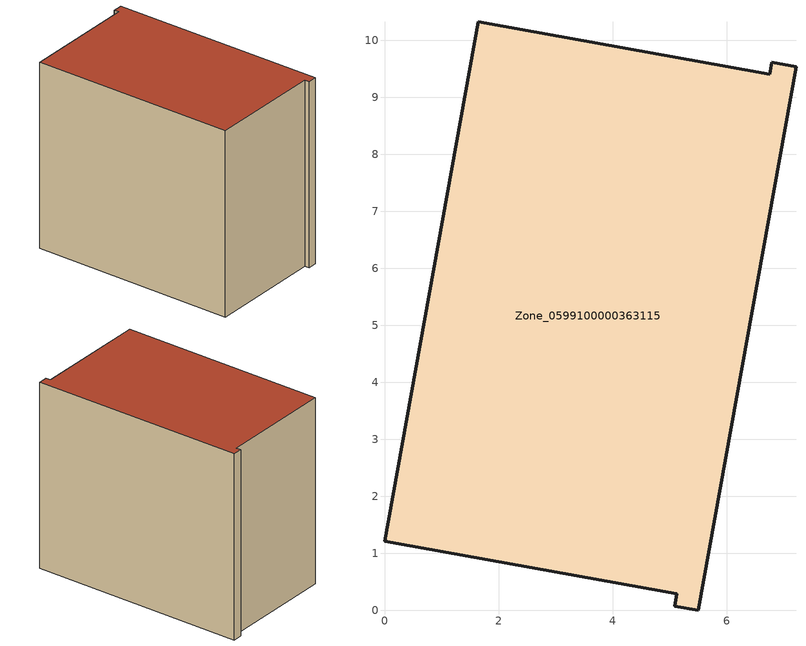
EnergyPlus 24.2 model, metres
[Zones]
Zone_0599100000363115
 floor ground (C_G): 7.22,9.54 5.5,0 5.09,0.07 5.13,0.29 0,1.22 1.65,10.33 6.75,9.41 6.79,9.61 z0
 wall outside (C_F): 5.5,0 7.22,9.54 6.79,9.61 6.75,9.41 1.65,10.33 0,1.22 5.13,0.29 5.09,0.07 5.5,0 z0:8.46
 roof outside (C_R): 6.75,9.41 1.65,10.33 0,1.22 5.13,0.29 5.09,0.07 5.5,0 7.22,9.54 6.79,9.61 z8.46
[BUILDING]
Pand.0599100000363115: North Axis=0; Terrain=City; Loads Convergence Tolerance Value=0.04; Temperature Convergence Tolerance Value=0.4; Solar Distribution=FullExterior; Maximum Number of Warmup Days=25; Minimum Number of Warmup Days=1
[Site:Location]
Rotterdam.The.Hague.AP_ZH_NLD Design_Conditions: Latitude=51.96; Longitude=4.45; Time Zone=1; Elevation=-4.5
[SITE:GROUNDTEMPERATURE:BUILDINGSURFACE]
18, 18, 18, 18, 18, 18, 18, 18, 18, 18, 18, 18
[MATERIAL] Thermal Absorptance=0.9; Solar Absorptance=0.7; Visible Absorptance=0.7
Name | Roughness | Thickness | Conductivity | Density | Specific Heat
G.TC.1992-2005 | MediumSmooth | 0.15 | 0.06 | 540 | 1210
F.TC.1992-2005 | Rough | 0.3 | 0.12 | 1920 | 840
R.TC.1992-2005 | MediumRough | 0.2 | 0.08 | 1500 | 1000
[CONSTRUCTION]
C_G: G.TC.1992-2005
C_F: F.TC.1992-2005
C_R: R.TC.1992-2005
[ZONE]
Zone_0599100000363115: Type=1; Multiplier=1; Ceiling Height=Autocalculate; Volume=Autocalculate; Floor Area=autocalculate; Part of Total Floor Area=Yes
[ZONEINFILTRATION:DESIGNFLOWRATE]
Infil_Zone_0599100000363115: Zone or ZoneList or Space or SpaceList=Zone_0599100000363115; Schedule=AlwaysOn; Design Flow Rate Calculation Method=Flow/Area; Flow Rate per Floor Area=0.0015; Constant Term Coefficient=1; Temperature Term Coefficient=0; Velocity Term Coefficient=0; Velocity Squared Term Coefficient=0
[HVACTEMPLATE:ZONE:IDEALLOADSAIRSYSTEM]
Zone_0599100000363115: Maximum Heating Supply Air Temperature=50; Minimum Cooling Supply Air Temperature=13; Maximum Heating Supply Air Humidity Ratio=0.0156; Minimum Cooling Supply Air Humidity Ratio=0.0077; Heating Limit=NoLimit; Cooling Limit=NoLimit; Dehumidification Control Type=ConstantSensibleHeatRatio; Cooling Sensible Heat Ratio=0.7; Dehumidification Setpoint=60; Humidification Control Type=None; Humidification Setpoint=30; Outdoor Air Method=None; Outdoor Air Flow Rate per Person=0.00944; Outdoor Air Flow Rate per Zone Floor Area=0; Outdoor Air Flow Rate per Zone=0; Demand Controlled Ventilation Type=None; Outdoor Air Economizer Type=NoEconomizer; Heat Recovery Type=None; Sensible Heat Recovery Effectiveness=0.7; Latent Heat Recovery Effectiveness=0.65
[ZONECONTROL:THERMOSTAT]
ThermostatControl_Zone_0599100000363115: Zone or ZoneList=Zone_0599100000363115; Control Type Schedule=DualSetpointControlType; Control 1=Thermostat_Zone_0599100000363115; Temperature Difference Between Cutout And Setpoint=0
[THERMOSTATSETPOINT:DUALSETPOINT]
Thermostat_Zone_0599100000363115: Heating Setpoint Temperature Schedule=HeatingSetpoint_Zone_0599100000363115; Cooling Setpoint Temperature Schedule=CoolingSetpoint_Zone_0599100000363115
[SCHEDULE:COMPACT]
HeatingSetpoint_Zone_0599100000363115: Through: 12/31, For: AllDays, Until: 24:00, 21
CoolingSetpoint_Zone_0599100000363115: Through: 12/31, For: AllDays, Until: 24:00, 24
DualSetpointControlType: Through: 12/31, For: AllDays, Until: 24:00, 4
AlwaysOn: Through: 12/31, For: AllDays, Until: 24:00, 1
